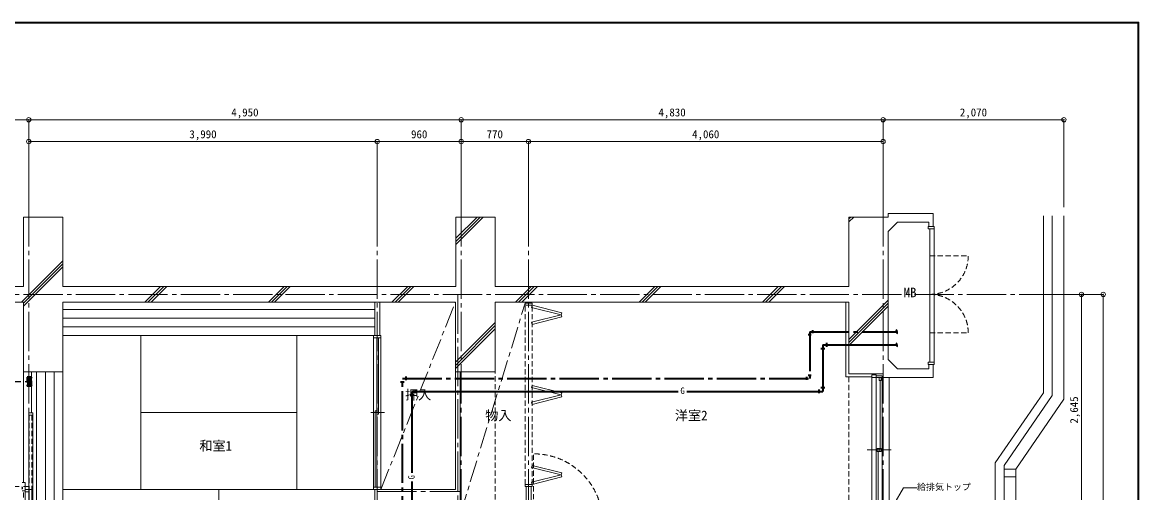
# Model space of a CAD drawing. Units: millimetres at full size, sheet at 1:50. Extents: x -9674 to 9699, y -6794 to 6791.
# Drawn here: x -3081 to 9699, y 1408 to 6791 of the extents above; entities that cross this region are included whole.
import ezdxf
from ezdxf.enums import TextEntityAlignment as Align

# ---------------------------------------------------------------- set-up
doc = ezdxf.new("R2010")
doc.units = ezdxf.units.MM
doc.header["$LTSCALE"] = 50
doc.header["$PDMODE"] = 32
doc.header["$PDSIZE"] = 50
for name, pattern in [('CHAIN1', [8, 5, -1, 1, -1]), ('CHAIN2', [12, 9, -1, 1, -1]), ('DASHED1', [1.8, 1.2, -0.6]), ('DASHED3', [4, 3, -1])]:
    doc.linetypes.add(name, pattern=pattern)
for name, color, linetype, lineweight in [('0-0_図面枠', 7, 'Continuous', 9), ('1-0_芯', 134, 'CHAIN2', 9), ('1-1_躯体', 134, 'Continuous', 9), ('1-2_間仕切', 134, 'Continuous', 9), ('1-3_建具', 134, 'Continuous', 9), ('1-4_仕上げ', 134, 'Continuous', 9), ('1-6_ﾊﾞﾙｺﾆｰ・階段', 134, 'Continuous', 9), ('1-7_その他', 134, 'DASHED1', 9), ('1-8_ハッチ', 134, 'Continuous', 9), ('1-B_寸法', 134, 'Continuous', 9), ('1-C_梁', 134, 'DASHED1', 9), ('2-2', 5, 'DASHED3', 25), ('2-3_建具', 4, 'Continuous', 35), ('2-7_その他', 2, 'Continuous', 25), ('2-9_金物', 1, 'CHAIN2', 35)]:
    doc.layers.add(name, color=color, linetype=linetype, lineweight=lineweight)
doc.layers.add('1-A_文字', color=134, linetype='Continuous')
doc.styles.add('ＭＳ ゴシック', font='')
doc.styles.get('ＭＳ ゴシック').set_extended_font_data('MS Gothic')

msp = doc.modelspace()

# ---------------------------------------------------------------- linework, layer by layer
at = {"layer": '0-0_図面枠'}
for p, q in [((9697.16, 6789.66), (-9672.16, 6789.66)), ((9695.4, 6787.9), (-9670.4, 6787.9)), ((-9668.64, 6786.14), (9693.64, 6786.14)), ((9691.87, 6784.38), (-9666.87, 6784.38)), ((9690.11, 6782.61), (-9665.11, 6782.61)), ((9688.35, 6780.85), (-9663.35, 6780.85)), ((9688.35, -6783.35), (9688.35, 6780.85)), ((9690.11, -6785.11), (9690.11, 6782.61)), ((9691.87, -6786.88), (9691.87, 6784.38)), ((9693.64, 6786.14), (9693.64, -6788.64)), ((9695.4, -6790.4), (9695.4, 6787.9)), ((9697.16, -6792.16), (9697.16, 6789.66))]:
    msp.add_line(p, q, dxfattribs=at)
msp.add_lwpolyline([(9698.92, -6793.93), (9698.92, 6791.43), (-9673.92, 6791.43)], dxfattribs=at)
at = {"layer": '1-0_芯'}
for p, q in [((-3007.33, 4677.08), (-3007.33, -4292.92)), ((982.67, 4677.08), (982.67, 521.08)), ((1942.67, 4677.08), (1942.67, -4292.92)), ((2712.67, 4677.08), (2712.67, 521.08)), ((6772.67, 4677.08), (6772.67, -4292.92)), ((-8467.33, 3677.08), (8542.67, 3677.08)), ((1903.67, 3677.08), (1903.67, 521.08)), ((-8467.33, 1477.08), (-3007.33, 1477.08)), ((982.67, 1421.08), (1942.67, 1421.08))]:
    msp.add_line(p, q, dxfattribs=at)
at = {"layer": '1-1_躯体'}
for p, q in [((6832.67, 4604.08), (6832.67, 4562.08)), ((7347.67, 4604.08), (6832.67, 4604.08)), ((-3067.33, 4562.08), (-2617.33, 4562.08)), ((-3067.33, 4562.08), (-3067.33, 3767.08)), ((-2617.33, 4562.08), (-2617.33, 3767.08)), ((1882.67, 4562.08), (2332.67, 4562.08)), ((1882.67, 4562.08), (1882.67, 3767.08)), ((2332.67, 4562.08), (2332.67, 3767.08)), ((6832.67, 4562.08), (6382.67, 4562.08)), ((6382.67, 4562.08), (6382.67, 3767.08)), ((6938.74, 4504.08), (6832.67, 4398.01)), ((6938.74, 4504.08), (7297.67, 4504.08)), ((7297.67, 4504.08), (7297.67, 4454.08)), ((6832.67, 2931.14), (6832.67, 4398.01)), ((7347.67, 4454.08), (7297.67, 4454.08)), ((-3067.33, 3767.08), (-6667.33, 3767.08)), ((1882.67, 3767.08), (-2617.33, 3767.08)), ((6382.67, 3767.08), (2332.67, 3767.08)), ((-3067.33, 3587.08), (-6667.33, 3587.08)), ((-3067.33, 3587.08), (-3067.33, 2792.08)), ((-2617.33, 3587.08), (-2617.33, 2792.08)), ((1877.67, 3587.08), (-2617.33, 3587.08)), ((6382.67, 3587.08), (2332.67, 3587.08)), ((2332.67, 3587.08), (2332.67, 2792.08)), ((6382.67, 3587.08), (6382.67, 2767.08)), ((6832.67, 2931.14), (6938.74, 2825.08)), ((6938.74, 2825.08), (7297.67, 2825.08)), ((7297.67, 2875.08), (7297.67, 2825.08)), ((7297.67, 2875.08), (7347.67, 2875.08)), ((7297.67, 2875.08), (7347.67, 2875.08)), ((7347.67, 2875.08), (7347.67, 2725.08)), ((-3067.33, 2792.08), (-2617.33, 2792.08)), ((6382.67, 2767.08), (6772.67, 2767.08))]:
    msp.add_line(p, q, dxfattribs=at)
for points in [[(7347.67, 4604.08), (7347.67, 4454.08), (7297.67, 4454.08)], [(1877.67, 3587.08), (1877.67, 2792.08), (2332.67, 2792.08)], [(6772.67, 2767.08), (6772.67, 2725.08), (7347.67, 2725.08)]]:
    msp.add_lwpolyline(points, dxfattribs=at)
at = {"layer": '1-2_間仕切'}
for p, q in [((952.67, 3587.08), (952.67, 3206.08)), ((1012.67, 3587.08), (1012.67, 3206.08)), ((2691.67, 3587.08), (2691.67, 3577.08)), ((2742.67, 3587.08), (2742.67, 3577.08)), ((-3067.33, 2792.08), (-3067.33, 1524.58)), ((-2977.33, 2792.08), (-2977.33, 2320.58)), ((1877.67, 2792.08), (1877.67, 1444.08)), ((1929.67, 2792.08), (1929.67, 1151.08)), ((-3007.33, 1442.08), (-3007.33, 2295.58)), ((-3047.33, 1524.58), (-3047.33, 1442.08)), ((952.67, 1444.08), (952.67, 521.08)), ((1012.67, 1444.08), (1877.67, 1444.08)), ((2686.67, 1477.08), (2686.67, 1151.08)), ((2742.67, 1477.08), (2742.67, 491.08))]:
    msp.add_line(p, q, dxfattribs=at)
at = {"layer": '1-3_建具'}
for p, q in [((7287.67, 4454.08), (7287.67, 4429.08)), ((7357.67, 4454.08), (7287.67, 4454.08)), ((7287.67, 4454.08), (7287.67, 4429.08)), ((7287.67, 4429.08), (7357.67, 4429.08)), ((7307.67, 4429.08), (7307.67, 2900.08)), ((7357.67, 4429.08), (7357.67, 4454.08)), ((7357.67, 2900.08), (7357.67, 4429.08)), ((2675.17, 3577.08), (2675.17, 3552.08)), ((2755.17, 3577.08), (2675.17, 3577.08)), ((2755.17, 3552.08), (2675.17, 3552.08)), ((2749.11, 3527.82), (2755.17, 3552.08)), ((2749.11, 3527.82), (3088.66, 3442.93)), ((2755.17, 3577.08), (2755.17, 3552.08)), ((2749.11, 3358.05), (2755.17, 3333.79)), ((3094.72, 3418.68), (2755.17, 3333.79)), ((3088.66, 3442.93), (3094.72, 3418.68)), ((937.67, 3181.08), (937.67, 1469.08)), ((976.84, 2305.08), (976.84, 3181.08)), ((996.84, 3181.08), (996.84, 2305.08)), ((1022.67, 3181.08), (1022.67, 1469.08)), ((7287.67, 2900.08), (7287.67, 2875.08)), ((7357.67, 2900.08), (7287.67, 2900.08)), ((6645.67, 2755.08), (6645.67, 2725.08)), ((6645.67, 2755.08), (6646.71, 2755.08)), ((6645.67, 2755.08), (6692.67, 2755.08)), ((6645.67, 2725.08), (6692.67, 2725.08)), ((6645.67, 1070.08), (6645.67, 2725.08)), ((6692.67, 2755.08), (6692.67, 2725.08)), ((6762.67, 2745.08), (6692.67, 2745.08)), ((6692.67, 2725.08), (6762.67, 2725.08)), ((6692.67, 2710.08), (6692.67, 2725.08)), ((6692.67, 2710.08), (6692.67, 1085.08)), ((6727.67, 2690.08), (6727.67, 2725.08)), ((6751.67, 2690.08), (6727.67, 2690.08)), ((6739.67, 1915.08), (6739.67, 2690.08)), ((6751.67, 2690.08), (6751.67, 2725.08)), ((6762.67, 2745.08), (6762.67, 2710.08)), ((6762.67, 2710.08), (6762.67, 1085.08)), ((6842.67, 1060.08), (6842.67, 2725.08)), ((2749.11, 2611.96), (2755.17, 2636.22)), ((2749.11, 2611.96), (3088.66, 2527.08)), ((2749.11, 2442.19), (2755.17, 2417.93)), ((3094.72, 2502.82), (2755.17, 2417.93)), ((3088.66, 2527.08), (3094.72, 2502.82)), ((-3007.33, 2295.58), (-3007.33, 2320.58)), ((-2962.33, 2320.58), (-3007.33, 2320.58)), ((-2962.33, 2295.58), (-2962.33, 2320.58)), ((1066.84, 2325.08), (906.84, 2325.08)), ((976.84, 2345.08), (956.84, 2345.08)), ((956.84, 2345.08), (956.84, 1469.08)), ((976.84, 1469.08), (976.84, 2345.08)), ((996.84, 2305.08), (976.84, 2305.08)), ((-2962.33, 2295.58), (-3007.33, 2295.58)), ((-2962.33, 2295.58), (-2962.33, 563.58)), ((6866.15, 1897.58), (6589.19, 1897.58)), ((6703.67, 1915.08), (6751.67, 1915.08)), ((6715.67, 1880.08), (6715.67, 1105.08)), ((6727.67, 1915.08), (6727.67, 1880.08)), ((6751.67, 1915.08), (6751.67, 1880.08)), ((2749.11, 1696.1), (2755.17, 1720.36)), ((2749.11, 1696.1), (3088.66, 1611.22)), ((2749.11, 1526.33), (3088.66, 1611.22)), ((3094.72, 1586.96), (2755.17, 1502.08)), ((3088.66, 1611.22), (3094.72, 1586.96)), ((-3077.33, 1472.08), (-3092.33, 1472.08)), ((-3092.33, 1452.08), (-3077.33, 1452.08)), ((-3047.33, 1524.58), (-3082.33, 1524.58)), ((-3047.33, 1429.58), (-3082.33, 1429.58)), ((-3077.33, 1452.08), (-3077.33, 1472.08)), ((-3007.33, 1442.08), (-3047.33, 1442.08)), ((-3047.33, 1442.08), (-3047.33, 1417.08)), ((-3047.33, 1417.08), (-3047.33, 563.58)), ((-3007.33, 1417.08), (-3047.33, 1417.08)), ((-3007.33, 1417.08), (-3007.33, 1442.08)), ((-2972.33, 1442.08), (-3002.33, 1442.08)), ((-3002.33, 1442.08), (-3002.33, 563.58)), ((-2972.33, 1442.08), (-2972.33, 563.58)), ((2755.17, 1477.08), (2675.17, 1477.08)), ((2749.11, 1526.33), (2755.17, 1502.08)), ((2755.17, 1502.08), (2755.17, 1477.08))]:
    msp.add_line(p, q, dxfattribs=at)
at = {"layer": '1-3_建具', "linetype": 'DASHED1'}
for p, q in [((7307.67, 4117.08), (7747.67, 4117.08)), ((2675.17, 1502.08), (2675.17, 3552.08)), ((2755.17, 1502.08), (2755.17, 3552.08)), ((7307.67, 3237.08), (7747.67, 3237.08)), ((-3002.33, 2295.58), (-3002.33, 1442.08)), ((-2972.33, 2295.58), (-2972.33, 1442.08)), ((2772.67, 1062.08), (2772.67, 1852.08))]:
    msp.add_line(p, q, dxfattribs=at)
at = {"layer": '1-3_建具'}
for points in [[(2749.11, 3358.05), (3088.66, 3442.93), (3094.72, 3467.19), (2755.17, 3552.08)], [(7287.67, 2875.08), (7357.67, 2875.08), (7357.67, 2900.08)], [(2749.11, 2442.19), (3088.66, 2527.08), (3094.72, 2551.33), (2755.17, 2636.22)], [(6703.67, 1915.08), (6703.67, 1880.08), (6751.67, 1880.08)], [(3088.66, 1611.22), (3094.72, 1635.47), (2755.17, 1720.36)], [(2755.17, 1502.08), (2675.17, 1502.08), (2675.17, 1477.08)]]:
    msp.add_lwpolyline(points, dxfattribs=at)
for points in [[(937.67, 3206.08), (1022.67, 3206.08), (1022.67, 3181.08), (937.67, 3181.08)], [(937.67, 1469.08), (1022.67, 1469.08), (1022.67, 1444.08), (937.67, 1444.08)]]:
    msp.add_lwpolyline(points, close=True, dxfattribs=at)
at = {"layer": '1-3_建具', "linetype": 'DASHED1'}
for centre, radius, start, end in [((7307.67, 4117.08), 440, 270, 0), ((7307.67, 3237.08), 440, 0, 90), ((2772.67, 1062.08), 790, 0, 90)]:
    msp.add_arc(centre, radius, start, end, dxfattribs=at)
at = {"layer": '1-4_仕上げ'}
for p, q in [((-2617.33, 3506.08), (952.67, 3506.08)), ((-2617.33, 3406.08), (952.67, 3406.08)), ((-2617.33, 3306.08), (952.67, 3306.08)), ((-2617.33, 3206.08), (937.67, 3206.08)), ((-1724.83, 3206.08), (-1724.83, 1444.41)), ((60.17, 3206.08), (60.17, 1444.41)), ((-2917.33, 2792.08), (-2917.33, 563.58)), ((-2817.33, 2792.08), (-2817.33, 563.58)), ((-2717.33, 2792.08), (-2717.33, 563.58)), ((-2617.33, 2792.08), (-2617.33, 563.58)), ((-1724.83, 2325.24), (60.17, 2325.24)), ((-2617.33, 1444.41), (956.84, 1444.41)), ((-832.33, 1444.41), (-832.33, 551.08))]:
    msp.add_line(p, q, dxfattribs=at)
at = {"layer": '1-6_ﾊﾞﾙｺﾆｰ・階段'}
for p, q in [((8607.67, 2550.06), (8607.67, 4577.08)), ((8707.67, 2519.01), (8707.67, 4577.08)), ((8842.67, 2477.08), (8842.67, 4577.08)), ((8607.67, 2550.06), (8057.67, 1750.06)), ((8707.67, 2519.01), (8157.67, 1719.01)), ((8842.67, 2477.08), (8292.67, 1677.08)), ((8057.67, -4192.92), (8057.67, 1750.06)), ((8157.67, -2992.92), (8157.67, 1719.01)), ((8157.67, 1677.08), (8292.67, 1677.08)), ((8292.67, -2992.92), (8292.67, 1677.08)), ((8157.67, 1587.08), (8292.67, 1587.08))]:
    msp.add_line(p, q, dxfattribs=at)
at = {"layer": '1-7_その他', "linetype": 'CHAIN1'}
for p, q in [((1022.67, 1444.08), (1877.67, 3587.08)), ((1929.67, 1151.08), (2675.17, 3577.08))]:
    msp.add_line(p, q, dxfattribs=at)
at = {"layer": '1-8_ハッチ'}
for p, q in [((1882.67, 4248.53), (2196.22, 4562.08)), ((1882.67, 4283.88), (2160.87, 4562.08)), ((1882.67, 4319.24), (2125.51, 4562.08)), ((6382.67, 4505.89), (6438.86, 4562.08)), ((6382.67, 4541.24), (6403.51, 4562.08)), ((-3092.13, 3587.08), (-2617.33, 4061.88)), ((-3067.33, 3576.52), (-2617.33, 4026.52)), ((-3067.33, 3541.17), (-2617.33, 3991.17)), ((-1677.91, 3587.08), (-1497.91, 3767.08)), ((-1642.56, 3587.08), (-1462.56, 3767.08)), ((-1607.2, 3587.08), (-1427.2, 3767.08)), ((-263.7, 3587.08), (-83.7, 3767.08)), ((-228.35, 3587.08), (-48.35, 3767.08)), ((-192.99, 3587.08), (-12.99, 3767.08)), ((1150.51, 3587.08), (1330.51, 3767.08)), ((1185.87, 3587.08), (1365.87, 3767.08)), ((1221.22, 3587.08), (1401.22, 3767.08)), ((2564.73, 3587.08), (2744.73, 3767.08)), ((2600.08, 3587.08), (2780.08, 3767.08)), ((2635.44, 3587.08), (2815.44, 3767.08)), ((3978.94, 3587.08), (4158.94, 3767.08)), ((4014.29, 3587.08), (4194.29, 3767.08)), ((4049.65, 3587.08), (4229.65, 3767.08)), ((5393.15, 3587.08), (5573.15, 3767.08)), ((5428.51, 3587.08), (5608.51, 3767.08)), ((5463.86, 3587.08), (5643.86, 3767.08)), ((6382.67, 3162.38), (6832.67, 3612.38)), ((6382.67, 3127.03), (6832.67, 3577.03)), ((6382.67, 3091.67), (6832.67, 3541.67)), ((1877.67, 2900.02), (2332.67, 3355.02)), ((1877.67, 2864.67), (2332.67, 3319.67)), ((1877.67, 2829.31), (2332.67, 3284.31))]:
    msp.add_line(p, q, dxfattribs=at)
msp.add_lwpolyline([(6347.67, 3587.08), (6347.67, 2732.08), (6645.67, 2732.08)], dxfattribs=at)
at = {"layer": '1-B_寸法'}
for p, q in [((-6727.33, 5677.08), (-3007.33, 5677.08)), ((-3007.33, 4677.08), (-3007.33, 5677.08)), ((-3007.33, 5677.08), (1942.67, 5677.08)), ((1942.67, 4677.08), (1942.67, 5677.08)), ((1942.67, 5677.08), (6772.67, 5677.08)), ((6772.67, 4677.08), (6772.67, 5677.08)), ((6772.67, 5677.08), (8842.67, 5677.08)), ((8842.67, 4677.08), (8842.67, 5677.08)), ((982.67, 5427.08), (-3007.33, 5427.08)), ((1942.67, 5427.08), (2712.67, 5427.08)), ((2712.67, 4677.08), (2712.67, 5427.08)), ((2712.67, 5427.08), (6772.67, 5427.08)), ((9292.67, 3677.08), (8542.67, 3677.08)), ((9042.67, 1032.08), (9042.67, 3677.08)), ((9292.67, 3677.08), (9292.67, -3292.92))]:
    msp.add_line(p, q, dxfattribs=at)
msp.add_lwpolyline([(982.67, 4677.08), (982.67, 5427.08), (1942.67, 5427.08)], dxfattribs=at)
for p in [(-3007.33, 5677.08), (1942.67, 5677.08), (6772.67, 5677.08), (8842.67, 5677.08), (-3007.33, 5427.08), (982.67, 5427.08), (1942.67, 5427.08), (2712.67, 5427.08), (6772.67, 5427.08), (9042.67, 3677.08), (9292.67, 3677.08)]:
    msp.add_point(p, dxfattribs=at)
at = {"layer": '1-C_梁'}
for p, q in [((2332.67, 1151.08), (2332.67, 2792.08)), ((6382.67, 2732.08), (6382.67, 1063.08)), ((-3067.33, -358.92), (-3067.33, 1429.58))]:
    msp.add_line(p, q, dxfattribs=at)
at = {"layer": '2-2', "color": 4, "linetype": 'DASHED1', "lineweight": 35}
for p, q in [((-3027.33, 2728.33), (-2977.33, 2628.33)), ((-2977.33, 2728.33), (-3027.33, 2628.33)), ((-3027.33, 2728.33), (-3027.33, 2628.33)), ((-2977.33, 2728.33), (-3027.33, 2728.33)), ((-2977.33, 2628.33), (-2977.33, 2728.33)), ((-2977.33, 2628.33), (-3027.33, 2628.33))]:
    msp.add_line(p, q, dxfattribs=at)
at = {"layer": '2-2'}
msp.add_line((-3449.89, 2678.33), (-3027.33, 2678.33), dxfattribs=at)
at = {"layer": '2-2', "color": 150}
msp.add_solid([(-2977.33, 2728.33), (-2977.33, 2628.33), (-3027.33, 2728.33), (-3027.33, 2628.33)], dxfattribs=at)
at = {"layer": '2-3_建具'}
for p, q in [((6082.9, 3100.2), (6929.95, 3100.2)), ((6082.9, 3100.2), (6082.9, 2566.32)), ((6127.19, 3078.6), (6127.19, 3121.8)), ((6104.5, 3055.9), (6061.3, 3055.9)), ((1381.4, 1633.75), (1381.4, 2566.32)), ((1381.4, 2566.32), (4427.72, 2566.32)), ((1425.7, 2544.72), (1425.7, 2587.92)), ((4527.72, 2566.32), (6082.9, 2566.32)), ((6038.6, 2587.92), (6038.6, 2544.72)), ((6061.3, 2610.62), (6104.5, 2610.62)), ((1403, 2522.03), (1359.8, 2522.03)), ((1381.4, -648.88), (1381.4, 1533.75))]:
    msp.add_line(p, q, dxfattribs=at)
for centre, start, end in [((6936.02, 3110.2), 121.23674, 238.76326), ((6923.89, 3090.2), 301.23674, 58.76326)]:
    msp.add_arc(centre, 11.7, start, end, dxfattribs=at)
at = {"layer": '2-7_その他', "color": 7, "lineweight": 9}
for p in [(6895.85, 1271.59), (7161.18, 1463.37)]:
    msp.add_line(p, (7006.58, 1463.37), dxfattribs=at)
at = {"layer": '2-9_金物'}
for p, q in [((5950.9, 3213.29), (5914.9, 3213.29)), ((5932.9, 3250.2), (6929.95, 3250.2)), ((5932.9, 3250.2), (5932.9, 2716.32)), ((5969.81, 3232.2), (5969.81, 3268.2)), ((1270.38, -2681.56), (1270.38, 2716.32)), ((1270.38, 2716.32), (5932.9, 2716.32)), ((1314.67, 2694.72), (1314.67, 2737.92)), ((5895.98, 2734.32), (5895.98, 2698.32)), ((5914.9, 2753.23), (5950.9, 2753.23)), ((1291.98, 2672.03), (1248.78, 2672.03))]:
    msp.add_line(p, q, dxfattribs=at)
at = {"layer": '2-9_金物', "linetype": 'Continuous'}
for centre, start, end in [((6936.02, 3260.2), 121.23674, 238.76326), ((6923.89, 3240.2), 301.23674, 58.76326)]:
    msp.add_arc(centre, 11.7, start, end, dxfattribs=at)

# ---------------------------------------------------------------- texts
at = {"layer": '1-A_文字', "style": 'ＭＳ ゴシック'}
for s, p in [('MB', (7006.5, 3611.21)), ('押入', (1300.17, 2440.58)), ('物入', (2218.26, 2202.72)), ('洋室2', (4389.41, 2203.82)), ('和室1', (-1054.54, 1857.01))]:
    msp.add_text(s, height=110, dxfattribs=at).set_placement(p, align=Align.BOTTOM_LEFT)
at = {"layer": '1-B_寸法', "style": 'ＭＳ ゴシック'}
for s, p in [('4,950', (-688.58, 5687.08)), ('4,830', (4201.42, 5687.08)), ('2,070', (7651.42, 5687.08)), ('3,990', (-1168.58, 5437.08)), ('960', (1368.92, 5437.08)), ('770', (2233.92, 5437.08)), ('4,060', (4586.42, 5437.08))]:
    msp.add_text(s, height=91.64, dxfattribs=at).set_placement(p, align=Align.BOTTOM_LEFT)
msp.add_text('2,645', height=91.64, rotation=90, dxfattribs=at).set_placement((9032.67, 2198.33), align=Align.BOTTOM_LEFT)
at = {"layer": '2-3_建具', "color": 7, "style": 'ＭＳ ゴシック'}
msp.add_text('G', height=73.31, dxfattribs=at).set_placement((4452.72, 2516.32), align=Align.BOTTOM_LEFT)
msp.add_text('G', height=73.31, rotation=90, dxfattribs=at).set_placement((1431.4, 1558.75), align=Align.BOTTOM_LEFT)
at = {"layer": '2-7_その他', "color": 7, "style": 'ＭＳ ゴシック'}
msp.add_text('給排気トップ', height=73.31, dxfattribs=at).set_placement((7161.8, 1414.43), align=Align.BOTTOM_LEFT)

doc.saveas('drawing.dxf')
